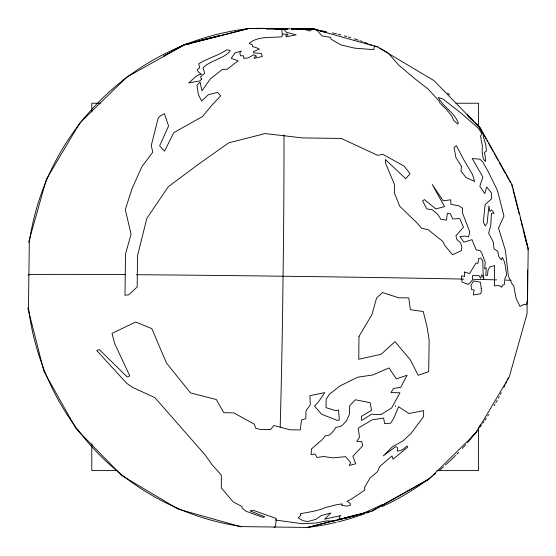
<?xml version="1.0" encoding="UTF-8"?>
<svg xmlns="http://www.w3.org/2000/svg" width="556" height="556" viewBox="0 0 556 556"><rect width="100%" height="100%" fill="white"/><g stroke="black" fill="none" stroke-linecap="round" stroke-linejoin="round"><path stroke-width="0.83" d="M527.213 300.824L527.053 313.765L509.289 376.871L475.804 433.228M527.366 288.752L527.463 280.988M290.232 28.627L284.005 29.378L286.472 32.317L296.174 34.833L286.368 36.779L285.826 35.362L288.119 34.993L287.396 34.152L282.907 34.097L281.697 36.745C271.092 38.065 257.56 35.744 249.137 43.576L252.209 44.64L252.528 46.669L255.628 47.378L259.381 49.116L253.327 51.722L253.501 52.834L261.292 53.459L262.328 56.483L254.363 58.345L254.21 57.344L256.601 56.219L253.8 54.766L248.018 57.984L243.709 58.359L243.653 55.795L240.526 55.815L239.789 52.827L241.415 51.041L234.98 52.945L231.213 58.373L238.107 60.826L227.251 69.215L222.518 69.319L210.342 78.862L201.939 90.878L200.07 82.031L196.956 85.263L198.381 94.562L201.585 100.977L208.368 94.652L217.646 92.407L220.649 95.91L212.545 104.465L202.447 116.579L173.792 132.641L164.534 151.169L159.641 145.874L168.565 125.941L164.423 113.598L160.601 115.738L158.189 118.087L151.274 145.491L152.747 152.191L141.877 166.724L132.064 188.567L125.308 209.57L131.07 234.236L125.51 253.988L124.996 295.257L128.735 294.798L137.158 286.972L137.554 255.642L146.805 218.473L168.211 186.788L198.36 164.326L228.752 142.829L265.17 133.565L302.235 137.902L341.342 138.451L377.552 155.298L383.119 154.422L404.212 166.202L410.029 173.701L405.741 178.754L385.371 159.496L385.76 163.721L394.69 185.03L394.308 192.737L399.736 206.248L416.833 222.754L421.733 228.363L428.016 229.6L442.666 241.29L444.654 245.196L452.452 254.752L461.341 250.666L461.876 247.059L460.583 242.763L456.935 239.615L455.892 235.827L463.475 227.237L459.777 218.571L452.73 218.96L450.151 213.476L447.378 213.351L446.482 220.086L440.887 219.37L437.78 214.366L432.38 209.779L426.813 208.896L422.581 200.973L424.443 199.555L435.765 208.917L444.55 206.63L432.262 184.564L443.174 200.806L450.756 199.799L450.86 204.344L459.027 205.852L462.585 208.354L462.356 212.635L469.792 231.859L468.597 236.752L464.99 236.078L459.937 236.543L463.829 242.187L471.988 239.65L476.2 249.936L480.203 250.686L481.774 253.112L485.221 262.168L484.679 268.826L486.222 267.742L485.819 275.554L487.438 275.338L488.085 269.868L490.038 266.797L494.611 265.678L494.353 285.881L498.836 285.534L501.971 287.209L502.381 285.117L504.264 284.728L504.876 278.667L506.558 274.977L505.55 266.845L504.396 261.8L502.36 257.358L501.255 259.86L498.76 256.58L497.815 251.347L494.103 248.928L493.186 241.86L488.606 233.179L490.76 225.625L491.462 213.358L494.187 213.156L491.664 209.987L489.843 211.384L488.939 205.915L487.07 223.366L485.131 225.938L483.345 222.059L485.131 204.573L491.712 198.638L491.434 192.849L486.702 186.997L484.797 193.585L479.828 186.225L482.886 176.996L472.211 158.536L479.925 159.197L482.789 161.935L488.001 171.241L497.432 190.437L503.958 216.075L498.489 228.078L505.439 250.506L508.372 276.005L512.09 284.06L513.758 285.86L516.107 298.391L520.006 306.446L524.148 304.264L526.407 304.924L527.54 300.636L528.2 248.171L512.013 184.543L479.911 127.275L468.194 116.551L467.13 114.161L473.615 121.229M527.561 270.021L527.54 300.636M527.922 249.88L527.957 248.254M339.139 519.665L339.25 516.92L340.87 515.579L324.586 519.165L330.82 512.986L321.062 515.607L315.968 519.332L307.968 521.5L303.013 520.77L298.287 517.865L300.803 515.28L300.379 513.786C308.872 511.944 317.712 511.159 325.642 507.406C331.341 506.266 336.7 504.216 342.426 503.951L341.572 505.341L346.972 506.113L350.238 505.307L350.37 503.465L347.083 501.248L352.024 498.732L365 489.947L364.277 487.911L370.046 478.021L377.413 471.787L379.804 466.421L391.966 455.983L393.009 459.221L407.75 447.135L406.964 446.002L402.474 449.818L397.526 451.152L397.352 447.51L395.663 446.649L383.327 455.857L392.355 446.815L403.288 440.686L411.065 433.409L423.602 416.597L423.644 410.648L408.848 413.504L398.589 406.714L393.711 418.334L390.812 423.144L384.662 423.665L383.612 418.056L372.179 419.822L358.203 428.176L359.496 437.113L356.75 441.422L361.741 441.443L362.72 445.787L352.886 456.267L355.708 463.815L349.182 465.476L350.739 462.675L345.596 456.664L332.933 457.873L323.655 456.525L317.045 457.456L314.925 453.995L311.075 454.613L311.555 448.894L322.07 439.754L325.204 436.008L329.583 435.035L334.066 430.337L335.615 427.529L341.572 426.021L346.471 420.955L349.383 414.352L349.654 405.776L355.43 399.771L370.164 402.697L371.533 410.321L361.393 416.333L361.636 420.503L371.575 414.185L380.881 414.672L391.695 407.916L399.972 392.772L390.951 392.585L393.613 388.422L400.723 387.317L407.11 375.251L396.407 378.893L388.943 367.926L372.902 374.959L357.654 377.197L340.008 385.947L329.395 394.204L326.157 399.291L326.031 407.659L335.727 410.675L338.548 410.057L339.313 419.995L337.492 420.454L321.667 414.276L314.522 406.088L318.567 401.752L324.753 392.578L309.935 395.684L310.331 404.768L306.008 410.787L305.779 418.661L301.519 420.072L300.261 429.927L290.162 429.802L273.795 425.507L270.626 429.552L259.958 429.413L255.704 428.217L254.217 424.11L233.756 412.886L223.727 412.67L216.333 399.562L190.5 392.911L166.466 363.033L151.83 328.617L135.671 322.035L112.034 333.371L114.599 343.448L129.798 375.898L127.136 376.926L99.288 349.55L96.758 350.558L126.754 383.376L133.141 387.636L154.895 397.651L204.935 454.711L212.156 464.788L221.281 475.046L221.385 488.015L233.277 501.943L242.124 506.606L242.055 508.059L245.94 511.221L262.779 517.302L264.809 516.802L250.012 510.894L253.265 510.332L276.13 518.421L275.693 520.062L302.36 523.745L315.655 523.043L326.921 520.854L332.238 521.083L332.161 521.445L347.764 517.49M483.484 133.642L483.22 136.533L485.84 145.067L486.403 151.142L484.519 152.407L485.638 159.461L485.346 161.594L483.275 158.801L482.17 152.281L482.309 145.693L480.516 135.991L481.927 133.906L478.528 128.373L460.493 112.666L443.118 99.135L438.274 97.453C443.542 107.398 454.412 112.187 458.332 123.133L457.699 124.016L453.689 120.499L451.979 116.44L446.885 109.935L440.095 103.312L439.031 100.928L427.932 88.904L414.783 78.667L398.603 64.969L388.025 52.883L377.566 46.76L374.431 45.807L373.834 49.665L354.902 48.177L340.953 44.925L331.07 39.226L330.618 37.391L321.973 35.904L317.4 30.747C316.809 27.411 310.095 29.788 307.718 29.009M28.627 242.333L46.391 179.227L79.876 122.869L126.81 77.103L183.987 45.05L247.51 28.884M395.392 406.533L395.636 405.81M479.55 426.257L480.398 424.763M477.117 430.358L475.088 433.763L428.745 479.369L371.811 511.353M477.924 428.989L478.737 427.627M471.905 436.613L474.761 433.882M356.611 514.71L355.388 515.655L345.081 518.248L356.521 515.266M174.139 50.276L175.626 49.428M167.578 53.897L163.547 56.17L184.356 44.577L219.537 35.605M371.693 511.054L376.21 508.525M377.712 507.677L428.871 478.994M175.779 49.317L184.036 44.688L192.181 42.617M198.77 40.922L220.906 35.327L222.504 35.792M280.287 29.301L281.663 28.829A251.159 5.261 -89.3 0 1 282.205 34.187M28.21 275.116L29.593 274.636A251.159 1.897 0.7 0 1 125.392 274.622M274.011 527.276L275.394 526.796A251.159 5.261 -89.3 0 0 276.186 519.728M345.359 518.15L348.153 517.428M210.974 37.787L201.633 40.164M344.991 518.185L362.338 513.765L382.014 504.723L384.432 504.278M185.363 44.57L248.893 28.405M308.17 527.213L335.748 520.194M337.422 519.77L368.35 511.902M306.787 527.693L369.476 511.742M339.035 519.707L344.359 518.352M297.203 28.926L312.736 28.905L309.928 30.997L301.998 28.766L291.893 28.662M100.469 103.235L91.796 103.235L91.796 111.916M455.955 103.235L478.501 103.235L478.501 126.685M116.941 470.605L91.796 470.605L91.796 443.681M436.884 470.605L478.501 470.605L478.501 428.05M313.862 29.141L291.274 28.954L314.05 29.079L326.344 32.45L314.696 29.364M266.31 28.703L287.626 28.954M291.914 29.009L293.631 29.03L291.344 29.016M257.894 28.634L247.629 28.509L259.179 28.641M266.449 28.738L268.159 28.759M274.157 28.829L287.911 28.982M266.31 28.877L287.876 29.155M310.297 29.44L312.889 29.475M315.266 29.475L377.538 47.017M241.241 526.859L178.142 509.081L121.792 475.575L76.026 428.627L43.966 371.436L27.8 307.892M188.032 43.688L189.228 44.258M379.762 48.344L433.888 80.523L479.654 127.47L485.979 138.757M475.936 123.717L479.425 127.449L482.949 134.038M486.827 140.265L487.668 141.766M488.509 143.274L493.151 151.552M493.992 153.06L494.84 154.561M495.681 156.069L498.211 160.58M499.059 162.088L505.383 173.375M506.231 174.883L508.761 179.393M509.602 180.902L510.443 182.41M525.114 237.683L527.755 247.483M511.715 184.661L512.562 188.011M512.986 189.679L519.158 213.928M520.221 218.105L520.861 220.614M521.285 222.289L522.564 227.307M522.987 228.975L524.259 233.993M524.69 235.668L527.025 244.862M524.113 233.805L524.906 236.96M336.394 522.286A251.159 251.097 70.9 0 1 307.475 527.449L241.929 526.615A251.159 251.097 70.9 0 1 28.488 307.656L29.315 242.096A251.159 251.097 70.9 0 1 248.205 28.648M322.223 30.858A251.159 251.097 70.9 0 1 326.462 31.657M332.398 32.901A251.159 251.097 70.9 0 1 336.623 33.888M338.312 34.298A251.159 251.097 70.9 0 1 340.842 34.938M344.206 35.834A251.159 251.097 70.9 0 1 346.715 36.543M348.39 37.023A251.159 251.097 70.9 0 1 350.892 37.773M354.207 38.802A251.159 251.097 70.9 0 1 358.335 40.164M359.975 40.727A251.159 251.097 70.9 0 1 362.429 41.589M364.055 42.18A251.159 251.097 70.9 0 1 368.093 43.695M369.705 44.32A251.159 251.097 70.9 0 1 372.103 45.279M447.643 93.054A251.159 251.097 70.9 0 1 449.547 94.819M508.26 377.899A251.159 251.097 70.9 0 1 507.579 379.47M506.523 381.819A251.159 251.097 70.9 0 1 505.446 384.161M504.716 385.725A251.159 251.097 70.9 0 1 503.965 387.282M501.269 392.703A251.159 251.097 70.9 0 1 500.469 394.246M499.26 396.546A251.159 251.097 70.9 0 1 498.433 398.075M497.175 400.362A251.159 251.097 70.9 0 1 495.896 402.634M495.028 404.136A251.159 251.097 70.9 0 1 494.145 405.644M488.661 414.519A251.159 251.097 70.9 0 1 487.716 415.971M486.271 418.14A251.159 251.097 70.9 0 1 484.811 420.294M483.824 421.719A251.159 251.097 70.9 0 1 482.83 423.13M481.322 425.243A251.159 251.097 70.9 0 1 480.308 426.633M476.694 431.442A251.159 251.097 70.9 0 1 467.443 442.75M465.726 444.696A251.159 251.097 70.9 0 1 462.238 448.553M458.665 452.341A251.159 251.097 70.9 0 1 456.844 454.21M455.621 455.447A251.159 251.097 70.9 0 1 445.53 465.018M443.577 466.748A251.159 251.097 70.9 0 1 439.636 470.14M435.64 473.441A251.159 251.097 70.9 0 1 433.624 475.053M432.269 476.117A251.159 251.097 70.9 0 1 428.183 479.237M427.494 479.745A251.159 251.097 70.9 0 1 382.069 506.558M371.005 511.291A251.159 251.097 70.9 0 1 366.209 513.153M364.597 513.751A251.159 251.097 70.9 0 1 338.083 521.875M136.338 274.699A251.159 1.897 0.7 0 1 250.304 275.818L315.85 276.652A251.159 1.897 0.7 0 1 463.801 279.112M473.49 279.32A251.159 1.897 0.7 0 1 496.626 279.87M505.585 280.12A251.159 1.897 0.7 0 1 511.186 280.287M283.991 134.893A251.159 5.261 -89.3 0 1 283.49 243.452L282.663 309.011A251.159 5.261 -89.3 0 1 280.175 427.105M358.974 336.422L358.752 359.239L381.145 354.283L395.003 341.648L410.495 360.079L418.147 375.307L428.69 371.686L429.149 339.841L426.994 326.56L423.234 311.527L410.356 309.706L408.757 297.884L398.576 297.766L382.57 292.546L376.627 297.891L371.915 314.64L358.974 336.422M464.649 272.016L464.594 276.506L461.522 275.825L461.953 281.968L468.326 284.45L472.405 280.12L472.461 275.63L479.07 275.637L480.53 278.25L481.857 274.657L483.824 279.23L483.101 272.69L482.782 260.924L480.787 258.102L478.785 258.436L477.938 263.342L476.005 263.023L469.577 273.58L464.649 272.016M481.287 288.627L481.239 292.553L480.335 293.818L473.351 294.972L474.129 290.044L471.439 289.454L471.064 284.999L473.719 280.884L480.481 282.253L481.287 288.627M461.494 166.404L460.987 171.005L465.949 177.44L474.643 181.492L472.482 174.494L463.35 159.051L456.379 145.616L454.043 147.403L455.871 157.397L461.494 166.404M201.543 79.091L200 80.87L188.797 82.941L195.649 76.631L199.493 74.476L201.619 74.379L198.395 72.002L197.297 69.535L199.667 67.867L198.749 63.773C207.645 58.297 217.959 55.704 226.709 49.845L229.843 50.332L229.871 51.416C222.442 59.339 210.939 60.104 203.093 67.714L204.671 73.378L200.521 76.784L201.543 79.091M260.847 28.307L255.628 28.377L285.325 28.752L260.847 28.307"/></g></svg>
